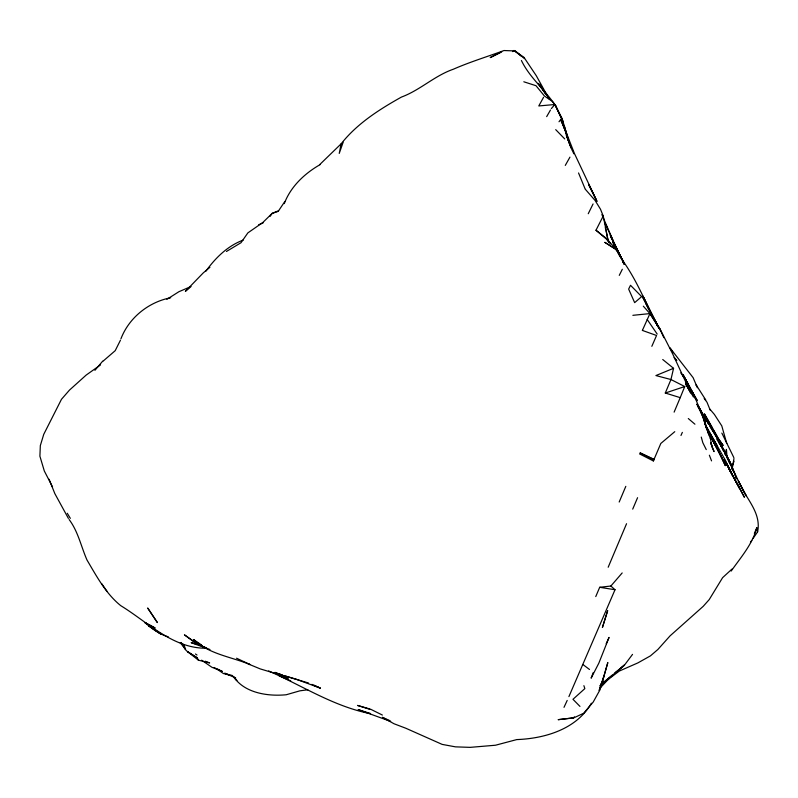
<?xml version="1.0" encoding="UTF-8"?>
<svg xmlns="http://www.w3.org/2000/svg" width="798" height="798" viewBox="0 0 798 798"><rect width="100%" height="100%" fill="white"/><g stroke="black" fill="none" stroke-linecap="round" stroke-linejoin="round"><path stroke-width="1.2" d="M753.033 538.5L757.581 531.917C761.811 512.286 744.943 497.673 738.28 480.775L746.29 496.007L738.369 480.915L723.806 449.813L718.669 441.374L723.896 451.269L715.996 436.167L698.509 406.601M653.363 460.945L654.061 459.309L640.016 452.835L653.482 459.508L639.557 453.912L653.363 460.945L660.824 443.449L674.769 431.678M732.265 468.446L733.961 458.541M524.495 58.603L515.259 50.952L503.997 50.533C487.209 56.708 469.862 61.975 453.364 69.217C434.591 75.7 420.227 90.084 401.544 97.037L400.945 97.346C378.88 109.725 356.965 123.74 341.135 143.83L339.24 153.416L343.15 142.244M673.562 368.307L670.958 379.539L665.293 393.025L680.225 397.643L684.744 386.541L670.958 379.539L655.916 375.559L673.562 368.307L662.729 359.509M284.297 203.6C290.622 186.682 304.557 173.535 320.008 164.677M603.298 678.38L607.827 662.559L600.066 689.691L593.203 702.06L583.627 713.292L573.802 717.861L558.141 719.676L573.383 717.861L572.864 718.11L574.52 716.883M757.581 531.917L756.803 527.797C752.454 544.206 740.803 557.393 731.187 571.049M724.963 454.561L726.36 449.384L726.719 457.593M599.707 688.195L603.966 676.096M732.015 466.81L734.03 461.204M593.243 672.584L591.128 678.17L598.829 663.168L609.064 637.412L606.181 643.697M608.176 567.238L626.55 523.717M674.12 412.137L680.225 397.643M619.178 502.032L625.812 486.351M595.757 596.585L599.697 587.298L610.879 586.021L622.181 572.944M610.879 586.021L615.019 589.732L568.914 696.604M598.999 690.43L603.079 680.814L601.113 683.736M632.714 509.124L637.572 497.693M651.836 346.312L656.555 335.489L642.36 330.412M754.359 533.363L756.803 527.797M642.42 330.312L649.941 313.594L643.318 306.173M680.973 435.469L682.35 432.376M564.006 707.337L567.188 700.445M120.927 338.831C128.927 317.764 148.637 301.973 170.702 297.764M617.482 250.373L604.924 242.402L617.482 250.373L606.949 239.53L595.986 230.233L603.228 215.989L600.455 209.156L595.079 200.448L585.403 189.365M588.246 213.734L593.064 203.949M120.448 340.217L115.201 350.681L103.122 361.115M619.268 275.37L622.32 269.275M565.283 165.405L569.942 157.136M543.578 97.276L538.78 105.954L554.879 104.508L562.011 118.313L569.822 144.538M546.67 116.638L550.46 110.034M591.368 703.228C576.565 729.182 544.934 738.549 516.765 739.586L495.488 745.232L470.172 747.357L455.488 746.858L442.162 744.394L405.783 728.225L394.052 723.776L382.412 717.322L389.813 720.634M750.439 542.271L751.736 540.386M270.113 216.338L272.158 213.375L278.602 210.702M284.856 201.465L278.163 211.4L272.158 213.375L262.841 222.492L247.859 232.896L241.006 242.722L226.442 251.48M102.693 361.145L94.922 370.322M559.009 121.755L560.665 119.52L566.321 133.096L560.665 119.52M624.236 665.442L632.535 654.37M602.52 683.068L612.445 675.058L600.295 685.781L603.178 681.991L600.176 685.711M205.784 271.29C215.44 257.914 227.53 245.934 243.23 240.068M600.485 685.861L624.405 665.003L614.28 673.512M551.368 108.568L554.879 104.508L552.485 101.536L544.416 95.969L535.987 85.695L523.817 81.785M600.295 685.781L603.557 682.3M600.086 688.056L609.014 678.579M319.669 164.647L341.135 143.83M731.975 569.074L722.619 577.652L709.213 599.597L703.208 606.34L670.071 635.856L657.901 649.462L650.43 655.876L637.881 662.899L619.278 671.068L604.455 682.24M641.552 296.696L634.659 302.642L628.644 289.076L630.51 285.295L641.283 296.228M209.904 267.3L203.251 272.906L185.365 291.36L191.071 286.502L178.912 291.709L166.872 299.34M615.338 672.704L624.016 665.652M512.625 51.621L514.022 50.493L523.977 57.356L536.326 75.79L548.944 98.703M100.508 364.915L86.194 375.06L69.496 390.082L61.486 399.279L43.75 434.321L40.339 445.573L39.9 456.197L44.319 471L52.528 486.89M500.675 52.279L490.201 57.596L501.723 51.88M258.712 224.767L263.27 222.772M665.293 393.025L684.744 386.541M307.809 689.771L299.888 690.829L286.213 694.759C267.889 696.524 244.188 693.133 233.375 676.375M632.864 315.32L649.941 313.594L659.786 328.537L672.624 353.833L689.602 390.282M206.792 648.245C172.877 648.704 147.869 622.221 120.717 605.642C105.845 593.652 96.608 576.266 87.002 560.026C81.057 546.5 78.184 531.598 69.137 519.548M599.697 587.298L615.019 589.732M370.462 713.681C333.963 706.569 302.272 685.731 268.637 670.948M198.413 660.175L197.266 657.841L187.779 651.796L198.413 660.175L209.665 662.929L205.166 661.223M195.4 643.846L191.151 642.659L209.954 649.512M369.304 708.824L357.534 705.422L370.292 709.472M308.597 683.048L285.614 676.125L296.696 679.417L320.247 688.105L313.983 685.253M370.531 713.542L358.142 709.592L390.661 721.412M236.547 658.21L250.073 664.564C231.031 656.754 209.026 654.19 193.545 639.517L201.246 644.774M168.248 636.804C159.231 634.26 151.75 628.535 144.847 622.52L155.341 628.016M202.143 645.582L194.742 642.47L184.438 634.839L196.837 643.477L206.054 648.056L204.128 646.749M248.198 663.926L260.228 668.904L287.09 676.953L274.931 672.395L288.377 678.13L279.938 674.111M235.639 677.791L224.667 673.213L231.26 675.567L223.38 673.522L217.395 669.342M290.711 680.854L279.101 675.756M311.878 684.375L320.247 688.105M370.481 709.163L382.392 715.048M194.742 642.47L206.054 648.056M217.206 668.894L222.333 671.437L211.889 667.268L201.625 660.175M180.737 642.909L182.782 643.986M149.176 624.934L153.934 627.587L144.847 622.52M214.173 667.477L216.318 668.724M197.266 657.841L187.55 651.747L185.136 649.363L181.136 642.48M195.44 653.991L196.996 655.018M583.009 664.584L589.503 669.482M514.022 50.493L521.643 56.399M595.986 230.233L607.847 239.629L609.064 242.642L606.949 239.53M688.295 418.541L694.928 424.207M704.185 398.471L706.998 402.242L710.24 410.252M555.707 129.635L564.725 138.922M231.709 675.148L236.866 680.534L234.642 677.572M555.877 106.294C545.483 90.094 529.742 77.945 521.413 60.488M709.861 409.125L714.39 414.441L721.791 425.893L726.749 443.469M670.12 348.088L693.113 377.654L696.814 386.342M180.258 642.849L185.585 649.173L183.809 644.525M579.966 706.41L572.974 699.297L584.844 688.614L583.887 685.662M537.982 83.321L545.852 94.074M680.764 372.895L682.908 375.858M101.745 583.727L107.002 591.318M647.198 319.489L657.183 334.073M657.053 324.956L660.375 330.033L663.836 337.684M657.013 324.946L660.325 330.003L651.338 314.392L657.582 325.295L642.979 296.128L651.128 313.574C643.178 296.347 635.228 278.871 624.505 263.18L616.655 250.303L620.126 256.886M716.833 439.369L722.24 447.688M718.659 442.192L723.158 449.124L730.37 464.326L724.843 452.366L729.442 462.381M546.65 95.042L539.628 84.129L545.154 93.316M670.14 348.127L673.093 352.766M707.347 422.332L708.674 424.436M710.011 426.531C719.367 441.264 728.185 456.476 734.27 472.885M706.25 449.593L702.829 442.72L701.262 437.075M608.036 239.909L610.54 243.889M705.173 418.9L706.679 421.284M649.941 313.594L658.41 327.09M701.023 412.267L702.24 414.212M610.141 235.171L611.358 237.186M705.791 400.027L696.125 384.845L697.372 387.708M67.261 513.254L70.334 518.361M716.674 445.005L707.916 430.162L716.754 445.184M690.29 391.968L685.552 383.898L695.726 399.239L703.886 419.239L697.203 404.347C704.405 414.721 705.492 427.319 710.41 438.631M697.741 406.022L701.861 413.115L698.479 407.16M690.809 389.474L696.993 400.157L683.058 375.05L696.933 400.776L683.098 374.831L689.891 387.708M68.399 518.411L54.813 493.563L49.087 479.249M697.562 405.623L699.936 409.783M696.794 404.177L698.35 406.93M611.966 238.193L621.961 259.3L610.61 236.368L624.455 264.138M728.873 468.635L739.586 488.446L725.791 462.371M729.003 468.875L731.168 472.745M708.534 432.606L725.272 464.266L708.385 432.077L719.197 452.376M729.911 462.032L722.639 448.626L729.881 461.813L734.27 472.795M717.163 448.217L725.342 465.663L717.282 448.386L705.562 426.661M713.123 440.626L716.365 446.621M693.372 396.955L685.801 382.791L689.532 390.252M713.163 429.583L718.18 438.561L723.158 445.474L718.599 438.86L704.385 413.833L712.634 428.496M725.741 462.411L732.504 475.079L724.185 459.369L732.534 475.199L725.332 460.266L705.252 424.476M555.348 104.917L563.059 121.825L554.879 104.508M721.851 433.075L733.851 457.613M659.178 328.138L642.22 296.287L649.851 311.1L646.21 303.968L648.884 309.295M588.535 184.478L596.445 200.278M689.512 390.202L686.749 384.636L690.26 392.257M588.784 184.607L597.014 201.445L574.41 153.445L563.568 125.775L569.134 142.413M707.158 428.237L711.896 438.002M617.373 249.983L623.208 262.283M612.575 239.45L605.293 223.959L606.779 227.141M705.123 424.356L706.888 428.167L704.853 423.768M731.975 467.937L733.502 471.269M711.587 446.112L714.08 451.598L710.619 442.601M690.061 391.319L690.998 393.464M571.408 148.288L569.971 144.997L572.096 150.134M572.365 150.483L573.802 153.785M624.016 263.53L623.039 261.245L623.926 263.43M601.892 214.572L612.275 238.662L616.166 249.784L613.093 242.323M578.54 172.957L585.163 189.036M735.576 476.097L736.444 478.301L734.509 473.493L736.634 478.84M735.576 476.137L736.444 478.301M709.362 455.209L711.557 460.885M569.582 143.989L566.111 134.702M710.559 442.541L711.806 445.853L710.35 438.232M567.099 137.156L570.43 146.004M622.659 260.776L623.846 264.258M708.814 434.78L703.367 418.461L706.819 428.925M732.534 469.673L730.35 462.87L733.143 470.98M564.146 125.376L568.375 140.059M704.055 418.012L705.372 423.209M605.303 227.689L605.872 229.964M603.228 215.989L607.896 239.59L606.161 231.101M732.594 469.813L732.135 467.638L732.414 469.992M726.499 450.072L726.729 457.523M607.637 610.719L602.43 627.428L607.637 610.719M160.597 633.891L148.827 625.881L160.597 633.891M157.356 622.53L147.78 608.166L157.356 622.53M676.684 360.487L674.28 357.713L676.684 360.487M685.312 379.13L682.998 375.479L688.395 384.456L685.312 379.13M704.674 418.112L703.457 416.167L704.674 418.112M739.297 487.628L732.095 474.391L744.404 497.274L739.297 487.628M616.236 249.904L613.034 242.363L616.265 249.894"/></g></svg>
